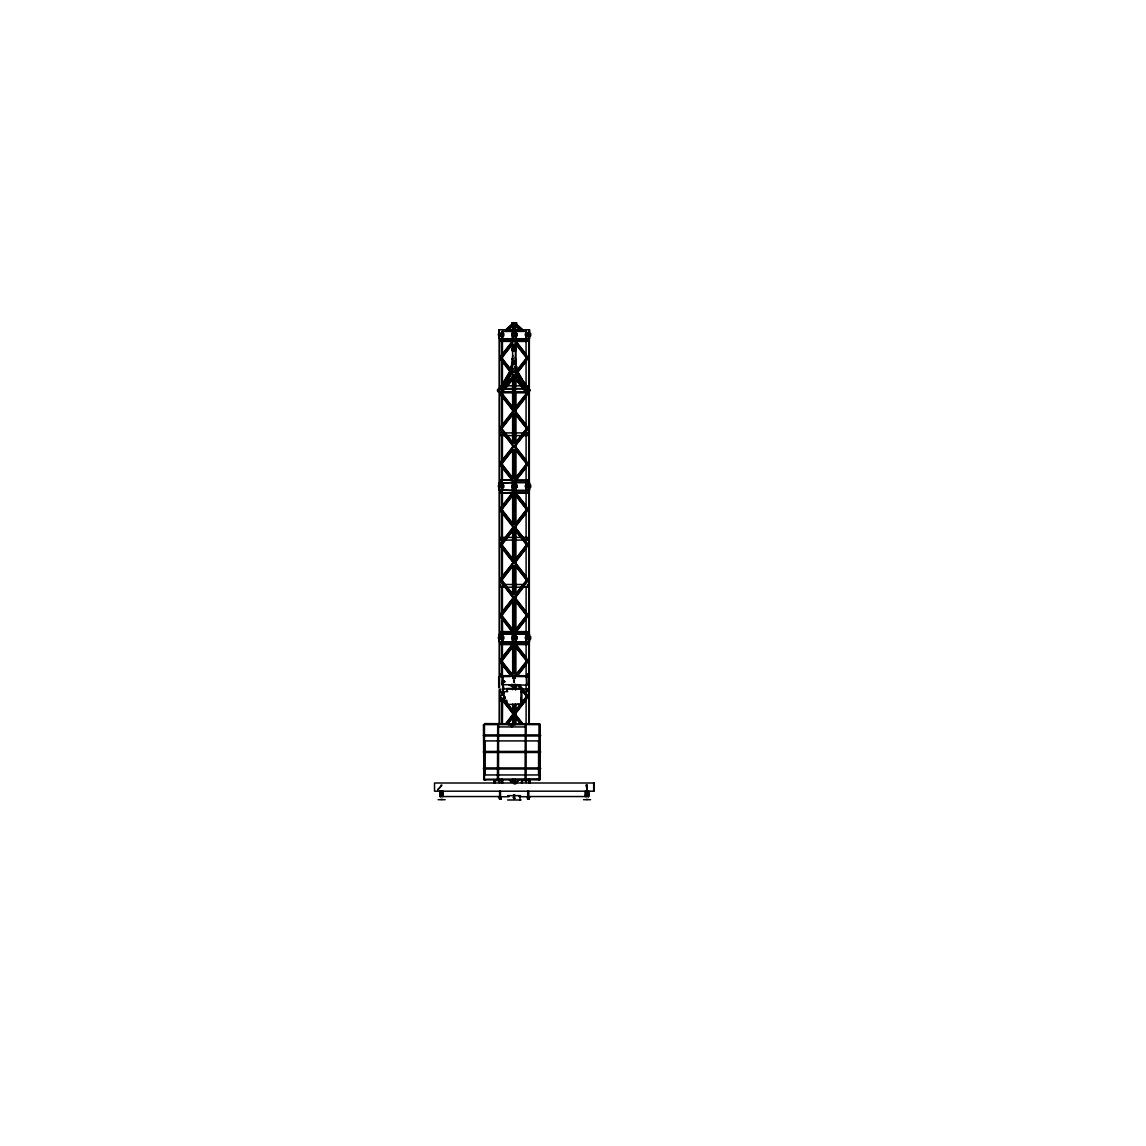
<?xml version="1.0" encoding="UTF-8"?>
<svg xmlns="http://www.w3.org/2000/svg" width="1146" height="1146" viewBox="0 0 1146 1146"><rect width="100%" height="100%" fill="white"/><g stroke="black" fill="none" stroke-linecap="round" stroke-linejoin="round"><path stroke-width="1.5" d="M502.149 694.247L501.361 694.805M502.822 694.204L502.478 694.877M501.876 677.157L501.06 673.948L500.415 674.607L501.504 677.157M503.939 687.815L502.75 690.393M539.68 778.822L484.457 779.294L484.457 724.616L539.121 724.616L539.121 779.294M507.005 689.219L506.962 690.479L507.019 689.706M521.888 692.786L521.888 703.057M515.242 350.877L515.141 347.811M514.382 341.136L513.308 340.434L513.838 339.331M513.838 490.889L513.308 492.006L514.382 492.694M513.207 492.536L514.497 492.25L514.353 490.975M514.01 642.433L513.308 643.565L514.382 644.267M514.353 633.666L514.497 632.391L513.207 632.42M514.353 643.952L514.353 642.548M501.876 692.872C499.871 695.837 507.721 690.866 501.805 692.872M503.581 694.003L504.125 692.284L502.478 692.141M511.245 367.422L512.821 355.475M501.676 692.599L502.478 692.227M503.61 692.571L502.478 692.786M504.097 692.571L503.796 692.642M514.568 340.262L513.207 340.964M513.05 449.59L501.561 464.202L501.447 463.385L512.004 476.865M513.207 376.289L514.568 375.573L513.207 374.9M500.215 509.712L499.799 508.81L512.334 492.852M513.05 530.512L501.561 545.124L501.447 544.307L513.05 559.133M514.382 561.626L513.279 562.485L514.382 563.345M513.207 598.499L514.568 597.797L513.207 597.109M514.568 643.393L513.207 644.095M512.334 411.93L499.799 427.873L500.071 428.848L501.074 428.876L512.563 414.265M500.215 463.342L499.799 464.588L512.334 480.532C494.7 478.197 496.547 484.93 512.821 482.208M501.447 464.402L501.561 463.586M501.561 545.124L501.561 544.508M515.514 445.221L528.048 429.263L527.776 428.303L526.773 428.26L515.285 442.886M501.876 694.003L501.733 694.863L503.71 694.863M503.266 698.931C507.678 697.9 498.123 700.865 500.917 696.066M500.888 698.086L501.289 698.201M527.031 677.157L528.507 674.607L527.848 673.948L526.945 675.023L527.418 677.157M515.614 351.02L516.216 348.527L514.941 347.095M502.177 539.093L501.346 540.053M502.177 586.193L501.346 587.153M502.177 633.294L501.346 634.239M502.177 643.579L501.346 644.525M503.323 692.571L501.318 692.685M501.447 358.44L501.447 357.423M499.026 389.196L498.524 391.044L500.372 391.545M514.382 374.728L513.279 375.573L514.382 376.447M513.05 414.265L501.447 428.991L501.447 428.06L512.004 441.554M514.382 410.053L513.279 410.898L514.382 411.772M527.776 391.044L527.776 389.697M514.382 445.379L513.279 446.224L514.382 447.098M513.05 495.187L501.447 509.913L501.447 508.982L513.05 523.808M514.382 526.301L513.279 527.146L514.382 528.02M501.447 580.65L501.447 579.632M501.447 615.975L501.447 614.944M514.382 596.937L513.279 597.797L514.382 598.656M501.447 661.571L501.447 660.554M514.382 713.184L513.279 714.044L514.382 714.903M506.776 700.149L507.377 704.418L520.8 704.418L521.086 689.09M512.677 347.811L512.577 350.877M512.334 341.293L499.799 357.237L500.243 358.311M501.447 358.34L501.447 357.509M513.308 340.09L513.838 340.892M512.334 376.604L499.799 392.562L500.243 393.637M526.702 357.753L528.048 358.626L515.514 374.57M515.141 411.6L515.141 410.211M515.514 409.896L528.048 393.952L527.776 392.978L526.773 392.935L515.285 407.561M512.334 447.255L499.799 463.199L500.071 464.159L501.074 464.202L512.563 449.59M515.141 446.926L515.141 445.536M513.379 491.534L513.995 492.494M515.514 480.532L528.048 464.588L527.604 463.5M512.334 528.177L499.799 544.121L500.243 545.21M515.141 527.848L515.141 526.458M515.514 526.143L528.048 510.199L527.604 509.111M512.334 563.503L499.799 579.446L500.243 580.521M501.447 580.549L501.447 579.733M515.141 563.173L515.141 561.784M515.514 561.468L528.048 545.51L527.604 544.436M512.334 598.814L499.799 614.772L500.071 615.731L501.074 615.774L512.563 601.149M501.447 615.875L501.447 615.044M526.702 579.962L528.048 580.836L515.514 596.78M512.334 644.424L499.799 660.368L500.071 661.342L501.074 661.371L512.563 646.759M501.447 661.486L501.447 660.655M513.379 643.092L513.995 644.066M515.514 632.105L528.048 616.161L527.776 615.187L526.773 615.144L515.285 629.77M517.605 675.051L528.048 661.758L527.604 660.683M515.514 713.027L528.048 697.083L527.604 695.994M513.766 345.147L513.766 346.722L514.253 345.147M513.809 345.591L513.809 346.278M513.809 347.754L513.809 348.441M513.809 349.931L513.809 350.604M514.253 351.063L514.253 349.473L513.766 351.063M513.809 362.924L513.809 363.597M501.518 385.572L511.589 368.153M502.85 384.111L512.076 368.153M503.338 384.111L504.928 381.36M506.632 378.424L508.323 375.487M510.056 372.464L511.718 369.614M501.246 389.296L513.021 368.912M503.409 386.388L510.987 373.281M503.81 386.546L511.445 373.338L503.896 386.388M513.809 371.619L514.11 372.479M513.809 378.782L514.21 378.108M513.809 380.271L513.809 380.959M513.809 382.435L513.809 383.122M513.809 384.598L513.809 385.285M513.809 386.775L513.809 387.448M514.253 385.744L513.766 384.154L513.766 385.744M513.809 388.938L513.809 389.611M513.809 391.13L513.809 391.817M513.809 393.293L513.809 393.98M513.809 395.47L513.809 396.144M513.809 397.633L513.809 398.307M513.809 399.796L513.809 400.47M513.809 401.96L513.809 402.633M513.809 404.123L513.809 404.81M513.809 406.286L513.809 406.973M513.551 408.391L514.482 408.391M513.809 414.981L513.809 415.669M513.809 417.144L513.895 415.683M513.895 419.307L513.924 416.958M513.809 419.321L513.809 419.995M513.809 421.484L513.809 422.158M513.809 423.648L513.809 424.321M513.809 425.811L513.809 426.498M513.809 427.974L513.809 428.661M513.809 430.137L513.809 430.824M513.809 432.3L513.809 432.987M513.809 434.477L513.809 435.151M514.253 435.609L513.766 434.019L513.766 435.609M513.809 436.64L513.809 437.314M513.809 438.832L513.809 439.52M513.809 440.995L513.809 441.683M513.809 450.349L514.21 449.662M513.809 451.825L513.809 452.512M513.809 453.988L513.809 454.675M513.809 456.165L513.809 456.839M513.809 458.328L513.809 459.002M513.809 460.491L513.809 461.165M513.809 462.683L513.809 463.371M513.809 464.861L513.809 465.534M513.809 467.024L513.809 467.697M513.809 469.187L513.809 469.86M513.809 471.35L513.809 472.023M513.809 473.513L513.809 474.2M513.809 475.676L513.809 476.364M513.809 477.839L514.21 478.527M513.809 495.201L513.809 495.874M513.809 497.364L513.809 498.052M513.809 499.527L513.809 500.215M513.809 501.69L513.809 502.378M513.809 503.868L513.809 504.541M513.809 506.031L513.809 506.704M513.809 508.194L513.809 508.867M513.809 510.385L513.809 511.073M513.809 512.563L513.809 513.236M513.809 514.726L513.809 515.399M513.809 516.889L513.895 519.038M513.809 519.052L513.809 519.74M513.809 521.215L513.809 521.903M513.809 523.378L513.809 524.066M513.809 530.555L514.21 529.882M513.809 532.045L513.809 532.718M513.809 534.237L513.809 534.924M513.809 536.414L513.809 538.577M513.809 540.74L513.809 541.413M513.809 542.903L513.809 543.591M513.809 545.066L513.809 545.754M513.809 547.229L513.809 547.917M513.809 549.407L513.809 550.08M513.809 551.57L513.809 552.243M513.809 553.733L513.809 554.406M513.809 555.896L513.809 556.569M513.809 558.102L513.809 558.775M513.551 560.193L514.482 560.193M513.809 566.754L513.809 567.442M513.809 568.917L513.809 569.605M513.809 571.08L513.809 571.768M513.809 573.258L513.809 573.931M513.809 575.421L513.809 576.094M513.809 577.584L513.809 578.257M513.809 579.747L513.809 580.42M513.809 581.953L513.809 582.626M513.809 584.116L513.809 584.789M513.809 586.279L513.809 586.953M514.253 587.411L514.253 585.821L513.766 587.411M513.809 588.442L513.809 589.116M513.809 590.605L513.809 591.293M513.809 592.769L513.809 593.456M513.809 601.435L513.809 602.108M513.809 603.598L513.809 604.286M513.809 605.804L513.809 606.478M513.809 607.967L513.809 608.641M513.809 610.13L513.809 610.804M513.809 612.293L513.809 612.981M513.809 614.457L513.809 615.144M513.809 616.62L513.895 618.783M513.809 618.783L513.809 619.47M513.809 620.96L513.809 621.633M513.809 623.123L513.809 623.796M513.809 625.286L513.809 625.96M513.809 627.449L513.809 628.137M513.809 629.655L514.21 630.329M513.809 646.974L513.809 647.648M513.809 649.137L513.809 649.811M513.809 651.3L513.809 651.988M513.809 653.507L513.809 654.18M513.809 655.67L513.809 656.343M513.809 657.833L513.809 658.506M513.809 659.996L513.809 660.683M513.809 662.159L513.809 662.846M503.939 681.397L504.784 681.397M513.809 664.322L513.809 665.009M513.809 666.499L513.809 667.173M513.809 668.662L513.809 669.336M513.809 670.825L513.809 671.499M513.551 672.917L514.482 672.917M513.809 672.989L513.895 645.828M513.551 681.626L514.253 681.24L514.253 682.83M514.482 680.28L513.551 680.28M497.45 778.75L497.708 723.599M498.252 724.544L498.252 723.599M525.054 778.75L525.326 723.599M525.856 724.544L525.856 723.599M527.962 340.691L527.647 339.331M501.447 393.766L501.447 392.734M500.215 386.847L498.367 389.697M502.32 384.139L510.715 373.281M502.235 386.059L512.677 372.55M505.515 350.59L512.821 341.293M501.074 358.24L512.563 343.628M501.561 358.24L512.004 344.946M515.285 372.235L526.773 357.624M517.863 369.585L526.215 358.942M504.469 387.233L512.821 376.604M501.074 393.565L512.563 378.939M514.969 375.902L526.444 361.276M506.79 386.918L512.004 380.271M515.772 407.561L525.169 395.599M502.378 425.223L512.821 411.93M514.969 411.228L526.444 396.602M516.817 441.554L521 436.239M523.092 433.575L526.215 429.592M502.378 460.534L512.821 447.255M514.969 446.539L526.444 431.927M515.285 478.197L526.773 463.586M516.817 476.865L526.215 464.904M516.001 480.532L526.444 467.239M502.378 506.145L504.469 503.481M506.561 500.831L512.821 492.852M501.074 509.812L512.563 495.187M515.285 523.808L526.773 509.182M515.772 523.808L526.215 510.514M505.515 537.474L512.821 528.177M501.074 545.124L512.563 530.512M514.969 527.475L526.444 512.849M515.285 559.133L526.773 544.508M515.772 559.133L526.215 545.84M502.378 576.782L512.821 563.503M501.074 580.449L512.563 565.838M514.969 562.786L526.444 548.175M501.561 580.449L512.004 567.155M515.285 594.445L526.773 579.833M515.772 594.445L525.169 582.483M503.423 610.775L512.821 598.814M514.969 598.112L524.367 586.15M501.561 615.774L512.004 602.481M516.817 628.438L525.169 617.809M516.001 632.105L526.444 618.811M502.378 657.718L512.821 644.424M501.561 661.371L513.05 646.759M516.817 674.049L526.215 662.087M517.047 676.384L526.444 664.422M515.285 710.692L526.773 696.08M506.074 723.04L512.334 715.061M516.817 709.36L519.955 705.377M522.046 702.727L526.215 697.413M506.561 723.04L512.821 715.061M507.349 724.043L512.563 717.396M514.969 714.359L526.444 699.748M507.836 724.043L513.05 717.396M515.514 783.678L518.651 779.681M516.001 783.678L519.138 779.681M440.881 785.339L441.797 784.924M498.782 388.695L498.782 392.004M499.269 388.695L498.997 391.731M501.389 388.995L525.197 388.695M528.005 392.004L528.005 388.695M526.931 685.15L501.948 684.606L502.478 675.682L526.931 675.682M502.435 676.212L503.022 676.427M526.974 684.606L526.444 685.15L526.444 675.682L526.974 684.606L525.842 685.15M520.571 702.197L521.888 700.894L520.814 697.828M505.701 329.79L512.935 323.301L512.935 329.518M506.188 329.79L513.422 323.301L511.574 323.029L513.695 323.029M508.136 329.79L512.935 325.493M508.623 329.79L513.422 325.493M500.387 339.331L500.215 340.82M514.353 340.82L514.353 339.402M513.838 480.604L513.995 482.208M514.353 482.094L514.497 480.819L513.207 480.862M500.215 632.263L500.215 633.666M500.215 642.548L500.387 644.038M527.819 633.666L527.819 632.263M501.447 393.665L501.447 392.834M513.207 410.211L514.568 410.927L513.207 411.6M513.207 445.536L514.568 446.238L513.207 446.926M513.207 526.458L514.568 527.174L513.207 527.848M513.207 561.784L514.568 562.485L513.207 563.173M526.888 660.655L515.285 675.381L515.413 331.423M513.207 713.356L514.568 714.058L513.207 714.746M515.156 798.39L513.881 798.218L514.368 797.029M500.415 674.607L501.203 674.077M500.243 357.538L499.799 358.626L512.334 374.57M527.604 358.311L528.048 357.237L515.514 341.293L515.542 343.127M527.604 393.637L528.048 392.562L515.514 376.604M500.243 509.111L499.799 510.199L512.334 526.143M527.604 509.884L528.048 508.81L515.514 492.852M527.604 545.21L528.048 544.121L515.514 528.177M527.604 580.521L528.048 579.446L515.514 563.503M500.243 660.683L499.799 661.758L510.242 675.051M500.243 695.994L499.799 697.083L512.334 713.027M514.339 688.245L513.795 688.245M513.895 346.293L513.895 347.754M513.895 348.456L513.895 349.917M514.21 360.746L513.809 361.434M513.895 378.796L513.895 380.257M514.124 381.102L513.895 382.42M514.124 383.265L513.895 384.583M514.124 385.428L513.895 386.761M513.895 387.463L513.895 388.924M513.895 389.669L514.124 391.115M513.895 391.832L514.124 393.279M513.895 393.995L514.124 395.456M513.895 396.158L513.895 397.619M513.895 398.321L513.895 399.782M514.124 400.627L513.895 401.945M514.124 402.79L513.895 404.108M513.895 404.825L513.895 406.271M513.895 406.988L514.124 408.305M514.124 420.138L513.895 421.47M514.124 422.301L513.895 423.633M513.895 424.335L513.895 425.796M513.895 426.498L513.895 427.959M513.895 428.676L513.895 430.122M513.895 430.839L513.895 432.3M513.895 433.002L514.124 434.463M514.124 439.663L513.895 440.995M514.124 441.826L514.124 442.814M513.895 450.364L513.895 451.81M513.895 452.527L514.124 453.974M513.895 454.69L514.124 456.151M513.895 456.853L514.11 458.128M513.895 459.016L513.895 460.477M514.124 461.351L513.924 462.497M513.895 463.385L513.895 464.846M513.895 465.548L513.895 467.009M513.895 467.711L513.895 469.172M513.895 469.874L514.124 471.335M513.895 472.037L514.124 473.499M513.895 474.215L514.124 475.662M513.895 476.378L513.895 477.825M513.895 495.889L513.895 497.35M513.895 498.066L513.895 499.513M514.124 500.358L513.895 501.69M514.124 502.521L513.895 503.853M513.895 504.555L513.895 506.016M513.895 506.718L513.895 508.179M513.895 508.924L514.124 510.371M513.895 511.087L514.124 512.549M513.895 513.25L514.124 514.712M513.895 515.413L513.895 516.875M514.124 519.883L513.895 521.201M514.124 522.046L513.895 523.364M513.895 530.569L513.895 532.03M513.895 532.775L514.11 534.05M513.895 534.938L513.895 536.4M513.895 538.434L513.809 539.25M514.124 539.394L513.895 540.726M514.124 541.571L513.895 542.889M513.895 543.605L513.895 545.052M513.895 545.768L513.895 547.215M513.895 547.931L513.895 549.392M513.895 550.094L513.895 551.555M513.895 552.257L514.124 553.719M513.895 554.42L514.124 555.882M513.895 567.456L513.895 568.903M513.895 569.619L514.124 571.066M513.895 571.782L514.124 573.244M513.895 573.945L514.124 575.407M513.895 576.109L513.895 577.57M513.895 578.272L513.895 579.733M514.124 580.607L513.895 581.939M513.895 582.641L513.924 583.93M513.895 584.804L513.895 586.265M513.895 586.967L513.895 588.428M513.895 589.13L514.124 590.591M513.895 591.307L514.124 592.754M513.895 593.47L514.124 594.588M514.124 602.266L513.895 603.584M513.895 606.492L513.895 607.953M513.895 608.655L514.124 610.116M513.895 610.818L514.124 612.279M513.895 612.981L513.895 614.313M513.895 615.158L513.895 616.605M514.124 619.614L513.895 620.946M514.124 621.777L513.895 623.109M513.895 623.811L513.895 625.272M513.895 625.974L513.895 627.435M513.895 628.18L514.124 629.641M513.895 647.662L513.895 649.123M513.895 649.825L513.895 651.286M514.01 651.959L514.11 653.306M514.01 654.122L514.01 655.727M514.124 656.5L514.01 657.89M514.124 658.664L514.01 659.781M513.895 660.698L514.01 662.216M514.01 664.379L514.124 662.861M514.01 664.952L514.01 666.542M514.01 667.115L514.124 668.648M514.01 669.293L514.124 670.811M514.01 671.456L514.124 672.845M502.893 484.944L503.81 485.13L503.81 487.337L502.779 487.337M516.345 484.944L517.261 485.13L517.261 487.337L516.23 487.337M529.796 484.944L530.713 485.13L530.713 487.337L529.681 487.337M483.44 735.173L484.386 735.173M484.386 735.718L483.44 735.718M483.44 751.676L484.386 751.676M484.386 752.22L483.44 752.22M539.193 735.173L540.138 735.173M539.68 735.173L540.625 735.173M483.44 768.192L484.386 768.192M540.138 735.718L539.193 735.718M540.625 735.718L539.68 735.718M484.386 768.737L483.44 768.737M539.193 751.676L540.138 751.676M539.68 751.676L540.625 751.676M540.138 752.22L539.193 752.22M540.625 752.22L539.68 752.22M539.193 768.192L540.138 768.192M539.68 768.192L540.625 768.192M540.138 768.737L539.193 768.737M540.625 768.737L539.68 768.737M512.878 347.095L511.603 348.527L512.219 351.02M526.874 480.203L527.16 482.681M526.874 490.488L527.16 492.966M513.838 632.177L513.995 633.781M527.647 644.038L527.819 642.548M499.097 389.998L499.011 391.044M503.581 692.284L501.518 692.284M518.88 686.01L521 688.732M503.653 693.975L502.822 694.877L502.893 677.601M500.831 698.473L501.375 698.616M503.667 698.559L504.526 698.888M503.753 698.845L504.469 698.874M501.876 701.151L500.802 701.108L501.876 701.066M502.564 701.051L501.418 701.108L502.593 700.521L502.406 723.67M512.334 480.016L500.558 480.016L500.859 482.681M527.461 490.302L500.558 490.302L500.859 492.966M499.355 389.067L500.186 388.995M500.243 695.507L500.243 696.768M504.111 698.258L500.859 698.258M504.813 698.688L504.039 698.888M501.619 701.08L502.192 701.066M485.46 723.599L483.927 725.146L484.142 779.524M538.606 780.297L540.138 778.764L540.138 725.146L538.606 723.599M504.627 698.702L503.667 698.716L512.004 709.36M504.899 697.155L504.039 697.14L504.784 697.126M504.928 697.542L504.039 697.556M501.375 698.458L502.048 698.573M503.323 698.559L504.326 698.559M503.323 698.716L504.355 698.516M503.667 701.151L502.478 701.166M502.922 698.731L504.813 698.487M503.81 701.151L502.865 700.521M502.048 701.051L502.965 701.051M516.932 329.79L515.098 329.518L515.098 323.301L516.932 323.029L514.826 323.029L514.826 329.79M502.779 333.558L503.81 333.558L503.81 335.764L502.779 335.764M516.23 333.558L517.261 333.558L517.261 335.764L516.23 335.764M529.681 333.558L530.713 333.558L530.713 335.764L529.681 335.764M498.882 336.294L500 336.294L500 333.042L501.117 333.042L501.117 336.294L502.722 336.294M512.334 336.294L513.451 336.294L513.451 333.042L514.568 333.042L514.568 336.294L516.173 336.294M525.785 336.294L526.902 336.294L526.902 333.042L528.02 333.042L528.02 336.294L529.624 336.294M526.272 338.729L500.558 338.729L500.558 341.393L526.272 341.436M500.558 339.302L512.821 339.302M514.482 339.302L527.461 339.302M500.558 340.921L512.334 340.921M515.686 340.921L527.461 340.921M512.591 365.416C510.701 364.729 510.701 369.413 512.591 368.726M516.889 366.749L516.345 367.393L515.213 357.18M515.371 367.393L516.889 367.393M525.785 385.83L500.558 385.83L500.558 388.494M512.334 388.537L498.295 388.695L498.023 391.731L500.258 392.004M515.7 388.537L526.043 388.695M527.647 388.695L529.251 388.967M528.822 390.027L530.34 390.027M528.822 390.671L530.34 390.671M501.389 391.703L526.601 391.703M526.043 392.004L524.925 391.731L524.925 388.967M501.762 392.806L512.176 392.806M515.643 392.806L526.071 392.806M526.272 432.916L500.558 432.916L500.558 435.58L526.272 435.623M514.11 437.5L513.895 438.818M514.497 480.016L527.461 480.016M515.686 480.589L527.461 480.589L528.163 481.392L527.461 482.208L514.482 482.208M500.558 482.724L526.272 482.724M498.882 487.852L500 487.852L500 484.615L501.117 484.615L501.117 487.852L502.722 487.852M512.334 487.852L513.451 487.852L513.451 484.615L514.568 484.615L514.568 487.852L516.173 487.852M525.785 487.852L526.902 487.852L526.902 484.615L528.02 484.615L528.02 487.852L529.624 487.852M512.821 490.86C495.53 488.096 495.53 495.258 512.821 492.494M514.482 490.86L527.461 490.86L528.163 491.677L527.461 492.494L515.686 492.494M500.558 493.009L526.272 493.009M526.272 537.402L500.558 537.402L500.558 540.053L526.272 540.095M514.11 556.77L513.895 558.088M503.925 584.489L524.596 584.489M526.272 587.196L500.558 587.196L500.558 584.532M512.334 631.589L500.558 631.589L500.558 634.239L526.272 634.297M515.7 631.589L526.272 631.589M500.558 632.148L512.334 632.148L499.799 616.161L500.444 615.001L512.563 629.77M515.686 632.148L527.461 632.148M500.558 633.781L512.821 633.781M514.482 633.781L527.461 633.781M502.779 636.703L503.81 636.703L503.81 638.909L502.779 638.909M516.23 636.703L517.261 636.703L517.261 638.909L516.23 638.909L516.173 634.555L512.334 634.555L512.334 641.588L516.173 641.588L516.173 639.425L514.568 639.425L514.568 636.173L513.451 636.173L513.451 639.425L512.334 639.425M529.681 636.703L530.713 636.703L530.713 638.909L529.681 638.909L529.624 634.555L525.785 634.555L525.785 641.588L529.624 641.588L529.624 639.425L528.02 639.425L528.02 636.173L526.902 636.173L526.902 639.425L525.785 639.425M498.882 639.425L500 639.425L500 636.173L501.117 636.173L501.117 639.425L502.722 639.425M526.272 641.875L500.558 641.875L500.558 644.582L526.272 644.582M500.558 642.433L512.334 642.433M515.686 642.433L527.461 642.433M500.558 644.066L512.821 644.066M514.482 644.066L527.461 644.066M501.948 676.212L511.044 676.212M516.66 676.212L526.974 676.212M502.478 676.427L510.6 676.427L510.6 675.682M526.444 676.427L517.233 676.427L517.233 675.682M512.663 677.186L515.371 677.071M512.663 677.63L515.371 677.644M502.478 684.477L502.965 685.15L501.948 684.606M511.689 684.477L511.159 685.91L510.113 685.58M518.193 685.91L517.018 685.15M506.776 688.474L521.401 688.474M502.249 688.961L526.272 688.961M503.925 691.668L507.778 691.668M520.742 691.668L525.785 691.668M501.891 692.929L503.151 692.843L503.094 694.275L501.876 694.275L501.805 692.929M502.822 693.688L502.149 694.863L503.782 694.834M508.337 724.773L515.242 724.773M511.087 726.564L512.491 726.564M498.582 726.936L524.997 726.936M483.941 734.901L540.11 734.901M483.941 735.99L540.11 735.99M483.941 751.418L540.11 751.418M483.941 752.492L540.11 752.492M483.941 767.92L540.11 767.92M483.941 769.009L540.11 769.009M502.32 780.569L494.255 780.569L494.255 783.005M586.179 785.454L587.039 789.823L587.268 785.024L586.15 785.039L587.124 785.339M507.606 795.653L520.585 795.653M500.086 796.542L439.878 796.542L439.878 791.184M498.152 796.728L508.996 796.728M518.98 796.728L530.526 796.728M501.146 796.9L499.355 796.9L499.47 799.12L499.355 796.728M527.532 796.9L529.323 796.9M440.881 799.421L442.399 799.421M586.279 799.421L587.798 799.421M438.101 799.679L445.178 799.679M583.5 799.679L590.577 799.679M507.606 799.98L521.072 799.98M502.048 701.166L503.667 701.066M502.879 701.051L503.81 701.051M504.039 697.527L504.971 697.527M503.667 698.201L504.598 698.501M503.581 698.616L504.326 698.63M501.289 701.151L502.192 701.151M485.46 780.297L484.386 779.839M517.433 704.145L520.8 704.418M503.939 698.215L504.971 698.243L504.082 698.057M500.859 701.123L501.619 701.137M500.243 394.124L499.799 393.293L500.96 392.834L512.563 407.561M528.263 427.716L526.773 428.876L515.285 414.265M500.243 429.449L499.799 428.618L500.96 428.16L512.563 442.886M528.263 463.027L526.773 464.202L515.285 449.59M500.243 545.697L500.215 544.594M500.243 581.022L499.799 580.177L500.96 579.733L512.563 594.445M512.878 358.927L511.904 358.827L512.878 358.956M526.601 391.717L525.642 391.33M527.776 614.6L526.888 615.875L515.285 601.149M527.776 660.211L527.934 661.199L526.773 661.371L515.285 646.759M527.776 695.522L526.888 696.797L517.376 684.735M501.346 338.772L502.177 339.732M498.839 389.554L499.054 390.7M513.895 362.91L514.124 361.448M513.895 435.294L514.124 436.626M513.895 558.919L514.124 560.251M513.895 566.74L514.124 565.623M513.895 604.458L513.895 605.79M527.704 674.077L528.507 674.607M526.888 393.665L515.285 378.939M500.96 660.655L512.563 675.381M501.547 673.948L502.449 675.023M516.789 326.567L520.384 329.79M515.098 325.493L519.897 329.79M522.805 329.79L515.585 323.301L515.585 329.518M515.098 323.301L522.318 329.79M500.902 674.607L501.962 675.739M516.001 341.293L526.444 354.572M516.817 344.946L526.215 356.907M515.285 343.628L526.773 358.24M501.561 357.624L512.004 370.903M501.074 357.624L512.563 372.235M514.969 375.286L523.321 385.916M502.378 361.276L504.469 363.941M506.561 366.605L512.821 374.57M516.817 380.271L521 385.586M501.561 392.935L513.05 407.561M514.969 410.597L526.444 425.223M515.514 411.93L528.048 427.873M502.378 396.602L512.821 409.896M499.799 393.952L512.334 409.896M516.817 415.597L526.215 427.558M514.969 445.923L526.444 460.534M515.514 447.255L528.048 463.199M504.469 434.578L512.821 445.221M499.799 429.263L512.334 445.221M515.772 449.59L525.169 461.552M501.074 463.586L512.563 478.197M502.378 467.239L511.775 479.2M516.001 492.852L526.444 506.145M515.772 495.187L526.215 508.48M515.285 495.187L526.773 509.812M501.074 509.182L512.563 523.808M514.969 526.845L526.444 541.471M502.378 512.849L512.821 526.143M515.772 530.512L521 537.159M523.092 539.809L526.215 543.806M515.285 530.512L526.773 545.124M501.074 544.508L512.563 559.133M514.969 562.17L526.444 576.782M502.378 548.175L504.469 550.825M506.561 553.489L512.821 561.468M499.799 545.51L512.334 561.468M516.817 567.155L526.215 579.117M515.285 565.838L526.773 580.449M501.561 579.833L513.05 594.445M514.969 597.496L526.444 612.107M515.514 598.814L528.048 614.772M504.469 586.15L512.821 596.78M499.799 580.836L512.334 596.78M516.817 602.481L526.215 614.442M501.561 615.144L513.05 629.77M502.378 618.811L511.775 630.773M514.969 643.092L526.444 657.718M515.514 644.424L528.048 660.368M515.772 646.759L525.169 658.721M501.561 660.755L512.004 674.049M519.697 685.064L528.048 695.694M502.378 664.422L510.729 675.051M523.092 691.382L526.215 695.364M503.166 698.731L512.563 710.692M514.969 713.743L522.275 723.04M515.514 715.061L521.788 723.04M505.515 703.73L512.821 713.027M515.772 717.396L519.955 722.711M515.285 717.396L520.513 724.043M509.684 779.681L511.775 782.346M509.196 779.681L511.288 782.346M515.428 371.118L529.395 389.167M515.614 373.152L528.507 389.826M514.812 366.648L524.911 384.111M515.514 368.153L524.839 384.297M515.17 368.11L525.269 385.572M515.027 368.153L523.507 382.821M515.514 369.556L525.627 387.033M515.385 369.614L524.71 385.758M517.62 374.742L520.141 379.111M517.476 374.799L520.871 380.673M517.133 374.742L519.654 379.111M521.344 382.019L523.02 384.927M516.989 374.799L522.934 385.07M515.8 373.281L523.378 386.388M515.657 373.338L522.447 385.07M513.924 372.479L513.895 371.232M513.408 481.807L514.01 480.704L514.568 481.564M513.408 633.366L514.01 632.277L514.568 633.136M504.598 698.229L504.526 696.066M515.213 704.446L515.213 715.032M515.213 718.571L515.213 723.857M514.712 704.446L514.726 723.857M514.769 780.34L514.769 783.864M513.852 704.446L513.866 723.857M513.895 780.34L513.909 783.864M593.671 783.005L593.671 791.184M588.8 791.184L588.8 796.542L528.593 796.542L528.593 791.184M588.571 791.184L588.571 796.542M588.313 791.184L588.313 796.542M588.084 791.184L588.084 796.542M587.927 791.184L586.021 791.184M586.996 790.74L586.781 796.542M586.623 791.184L586.623 796.542M585.463 791.184L585.463 796.542M585.277 791.184L585.277 796.542M539.608 724.616L539.608 779.294M530.154 780.297L530.154 783.005M529.882 783.005L529.882 780.569L521.817 780.569L521.817 783.005M529.667 780.297L529.667 783.005M529.352 329.79L529.352 637.806M529.352 639.425L529.309 723.67M529.309 778.979L529.395 783.005M529.323 796.728L529.323 799.12M529.137 329.79L529.137 338.457M529.137 482.982L529.137 490.015M529.137 634.555L529.137 641.588M529.208 796.9L529.208 799.12M528.865 329.79L528.822 723.67M528.822 778.979L528.822 782.546M528.836 796.728L528.836 799.12L528.721 796.9M528.464 790.998L528.464 796.728M528.134 796.9L528.134 799.077L528.02 796.728M527.948 338.772L527.948 341.393M527.948 385.873L527.948 388.494M527.948 432.973L527.948 435.58M527.948 480.059L527.948 482.681M527.948 490.345L527.948 492.966M527.948 537.445L527.948 540.053M527.948 584.532L527.948 587.153M527.948 631.632L527.948 634.239M527.948 641.918L527.948 644.525M527.948 689.004L527.948 691.625M527.704 790.998L527.647 799.12M527.461 338.729L527.461 341.393M527.461 385.873L527.461 388.494M527.461 432.973L527.461 435.58M527.461 537.445L527.461 540.053M527.461 584.532L527.461 587.153M527.461 631.632L527.461 634.239M527.461 641.918L527.461 644.582M527.461 689.004L527.461 691.625M527.532 796.728L527.532 799.12M526.544 338.457L526.544 331.423L501.962 331.423L501.919 424.106M526.544 482.982L526.544 490.015M526.544 634.555L526.544 641.588M526.272 331.423L526.272 338.457M526.272 482.982L526.272 490.015M526.272 634.555L526.272 641.588M526.129 724.114L526.129 778.75M526.057 331.423L526.114 581.022M526.114 586.38L526.114 616.706M526.114 620.273L526.057 641.588M526.114 643.379L526.114 677.272M526.114 684.42L526.114 723.67M526.114 778.979L526.114 782.546M525.785 331.423L525.785 338.457L529.624 338.457L529.624 329.79L498.882 329.79L498.882 338.457L502.722 338.457L502.722 331.423M525.842 675.682L525.842 676.427M525.255 334.03L525.255 335.291M525.255 485.603L525.255 486.864M525.255 637.176L525.255 638.422M525.355 675.682L525.355 676.427M524.753 675.682L524.753 676.427M524.266 675.682L524.223 676.427M523.736 675.682L523.736 676.427M523.192 675.682L523.192 676.427M522.648 675.682L522.59 676.427M522.103 675.682L522.103 676.427M522.304 780.569L522.304 783.005M522.046 675.682L522.046 676.427M522.032 780.297L522.032 783.005M521.516 675.682L521.559 676.427M521.545 780.297L521.545 783.005M521.029 675.682L520.972 676.427M520.485 675.682L520.427 676.427M519.94 675.682L519.94 676.427M519.998 796.728L519.998 799.98M519.883 675.682L519.883 676.427M519.353 675.682L519.396 676.427M518.809 675.682L518.809 676.427M518.321 675.682L518.321 676.427M518.135 329.79L518.135 331.423M518.15 675.682L509.483 675.238L509.526 676.427M518.15 685.15L508.982 685.15M517.777 675.682L517.777 676.427M517.648 329.79L517.648 331.423M517.706 675.238L516.961 675.238M517.72 675.682L517.72 676.427M516.717 333.558L516.717 335.764M516.717 485.13L516.717 487.337M516.717 636.703L516.717 638.909M516.688 675.682L516.688 676.427L516.158 675.682M516.173 331.423L516.173 338.457L512.334 338.457L512.334 331.423M516.13 684.606L516.13 686.783M515.901 331.423L515.901 338.457M515.858 343.8L515.858 368.783M515.858 374.14L515.858 386.632M515.858 391.989L515.858 477.638M515.901 482.982L515.901 490.015M515.858 495.373L515.858 557.83M515.858 561.397L515.858 629.197M515.901 634.555L515.901 637.806M515.901 639.425L515.901 641.588M515.858 643.379L515.858 673.705M515.858 684.42L515.858 689.763M515.858 704.045L515.858 709.388M515.858 712.97L515.858 723.67M515.686 331.423L515.686 338.457M515.8 367.236L515.8 368.095M515.686 482.982L515.686 490.015M515.686 634.555L515.686 641.588M515.643 684.606L515.643 686.783L512.391 686.783L512.391 684.606M515.313 323.029L515.313 329.79M515.371 676.555L515.371 678.432L512.663 678.432L512.663 676.555M515.371 684.42L515.371 689.763M515.371 704.045L515.371 723.67M515.371 778.979L515.371 782.546M514.482 360.675L513.766 361.892L513.551 360.675M514.482 363.669L513.766 362.465L513.551 363.669M514.482 372.364L514.253 371.161L513.551 372.364M514.482 378.037L513.766 379.24L513.551 378.037M514.482 449.59L513.766 450.793L513.551 449.59M514.482 478.598L514.253 477.395L513.551 478.598M514.482 524.137L514.253 522.934L513.551 524.137M514.482 529.81L514.253 531.013L513.551 529.81M514.482 630.4L513.766 629.197L513.551 630.4M514.124 413.849L514.124 414.967M514.124 494.069L514.124 495.187M514.124 600.289L514.124 601.421M514.124 645.828L514.124 646.96M514.124 680.366L514.124 681.684L513.895 680.366M514.096 794.823L514.096 796.456M513.737 324.905L513.737 325.751M513.895 345.204L513.895 350.991M513.809 360.746L513.895 363.955M513.809 378.108L513.895 408.305M513.895 413.849L513.895 442.814M513.809 449.662L513.809 478.527M513.895 494.069L513.895 524.41M513.809 529.882L513.895 560.251M513.895 565.623L513.895 594.588M513.895 600.289L513.809 630.329M513.695 324.719L513.695 329.79M513.422 324.848L513.422 329.518L511.574 329.79M513.207 323.029L513.207 329.79M512.821 331.423L512.821 338.457M512.821 482.982L512.821 490.015M512.821 634.555L512.821 641.588M512.606 324.905L512.606 325.751M512.606 331.423L512.663 675.495M512.663 684.42L512.663 689.763M512.663 704.045L512.663 723.67M512.663 778.979L512.663 782.546M511.804 334.03L511.804 335.291M511.804 485.603L511.804 486.864M511.804 637.176L511.804 638.422M511.689 675.682L511.145 676.427L511.116 675.238M511.632 684.477L511.603 685.58M510.872 329.79L510.872 331.423M510.93 366.448L510.93 367.694M510.672 675.238L509.927 674.922L510.056 676.427M510.385 329.79L510.385 331.423M508.437 675.682L508.38 676.427M507.893 675.682L507.836 676.427M507.349 675.682L507.306 676.427M506.217 675.682L506.274 676.427M505.673 675.682L505.673 676.427M505.185 675.682L505.142 676.427M504.111 675.682L504.111 676.427M504.039 696.066L503.939 698.63M503.567 675.682L503.509 676.427M503.266 333.558L503.266 335.764M503.323 485.13L503.266 487.337M503.323 636.703L503.266 638.909M503.38 684.391L503.38 689.477M502.478 675.682L502.478 685.15M502.593 780.297L502.593 783.005M502.449 331.423L502.406 384.841M502.406 391.989L502.406 424.106M502.406 434.807L502.406 481.205M502.406 491.806L502.406 582.813M502.406 586.38L502.406 616.706M502.406 620.273L502.722 641.588L502.722 634.555L498.882 634.555L498.882 641.588L502.235 641.588L502.235 634.555M502.406 643.379L502.406 675.495M502.406 778.979L502.32 783.005M502.235 331.423L502.235 338.457M502.106 780.297L502.106 783.005M501.919 434.807L501.919 582.813M501.919 586.38L501.919 616.706M501.919 620.273L501.962 641.588M501.919 643.379L501.919 675.495M501.919 700.478L501.919 723.67M501.919 778.979L501.833 783.005M501.604 333.042L501.604 336.294M501.604 484.615L501.604 487.852M501.604 636.173L501.604 639.425M501.146 796.728L501.146 799.12M501.031 796.9L501.031 799.12M500.659 796.728L500.659 799.12M500.558 689.004L500.558 691.625M500.487 790.998L500.544 799.12M499.957 796.9L499.957 799.12M499.699 338.457L499.699 388.408M499.699 391.989L499.699 482.982M499.699 490.015L499.699 634.555M499.699 641.588L499.699 677.272M499.699 689.763L499.699 723.67M499.699 778.979L499.699 782.546M499.728 790.998L499.842 799.12M499.513 677.014L499.513 687.815M499.599 791.184L499.599 796.542M499.155 329.79L499.212 677.272M499.212 689.763L499.212 723.67M499.212 778.979L499.212 782.546M498.696 677L498.696 687.844M498.524 724.114L498.524 778.75M498.352 334.03L498.352 335.291M498.352 485.603L498.352 486.864M498.352 637.176L498.352 638.422M497.479 389.712L497.479 390.972M494.743 780.569L494.743 783.005M494.47 780.297L494.47 783.005M493.983 780.297L493.983 783.005M442.915 791.184L442.915 796.542M442.728 791.184L442.728 796.542M441.869 791.184L440.694 790.74L440.608 796.542M441.568 791.184L441.568 796.542M440.365 791.184L440.365 796.542M440.121 791.184L440.121 796.542M483.454 724.96L483.899 779.839L540.167 779.839L540.01 723.928L484.973 723.599L483.454 724.96M513.308 797.602C514.31 800.71 515.729 795.41 513.308 797.602M513.766 347.31L514.253 348.9L513.766 347.31M513.766 379.813L514.253 381.403L513.766 379.813M513.766 381.99L514.253 383.566L513.766 381.99M513.766 386.317L514.253 387.907L513.766 386.317M513.766 388.48L514.253 390.07L513.766 388.48M513.766 390.686L514.253 392.261L513.766 390.686M513.766 392.849L514.253 394.439L513.766 392.849M513.766 395.012L514.253 396.602L513.766 395.012M513.766 397.175L514.253 398.765L513.766 397.175M513.766 399.338L514.253 400.928L513.766 399.338M513.766 401.501L514.253 403.091L513.766 401.501M513.766 403.679L514.253 405.254L513.766 403.679M513.766 405.842L514.253 407.417L513.766 405.842M513.766 414.537L514.253 416.113L513.766 414.537M513.766 416.7L514.253 418.29L513.766 416.7M513.766 418.863L514.253 420.453L513.766 418.863M513.766 421.026L514.253 422.616L513.766 421.026M513.766 423.189L514.253 424.779L513.766 423.189M513.766 425.352L514.253 426.942L513.766 425.352M513.766 427.53L514.253 429.105L513.766 427.53M513.766 429.693L514.253 431.268L513.766 429.693M513.766 431.856L514.253 433.446L513.766 431.856M513.766 436.182L514.253 437.772L513.766 436.182M513.766 438.388L514.253 439.964L513.766 438.388M513.766 440.551L514.253 442.141L513.766 440.551M513.766 451.381L514.253 452.957L513.766 451.381M513.766 453.544L514.253 455.134L513.766 453.544M513.766 455.707L514.253 457.297L513.766 455.707M513.766 457.87L514.253 459.46L513.766 457.87M513.766 460.033L514.253 461.623L513.766 460.033M513.766 462.239L514.253 463.829L513.766 462.239M513.766 464.402L514.253 465.992L513.766 464.402M513.766 466.565L514.253 468.155L513.766 466.565M513.766 468.728L514.253 470.318L513.766 468.728M513.766 470.891L514.253 472.481L513.766 470.891M513.766 473.054L514.253 474.645L513.766 473.054M513.766 475.232L514.253 476.808L513.766 475.232M513.766 494.743L514.253 496.333L513.766 494.743M513.766 496.92L514.253 498.496L513.766 496.92M513.766 499.083L514.253 500.659L513.766 499.083M513.766 501.246L514.253 502.836L513.766 501.246M513.766 503.409L514.253 504.999L513.766 503.409M513.766 505.572L514.253 507.162L513.766 505.572M513.766 507.735L514.253 509.325L513.766 507.735M513.766 509.941L514.253 511.531L513.766 509.941M513.766 512.104L514.253 513.695L513.766 512.104M513.766 514.268L514.253 515.858L513.766 514.268M513.766 516.431L514.253 518.021L513.766 516.431M513.766 518.594L514.253 520.184L513.766 518.594M513.766 520.771L514.253 522.347L513.766 520.771M513.766 531.586L514.253 533.177L513.766 531.586M513.766 533.792L514.253 535.383L513.766 533.792M513.766 535.956L514.253 537.546L513.766 535.956M513.766 538.119L514.253 539.709L513.766 538.119M513.766 540.282L514.253 541.872L513.766 540.282M513.766 542.445L514.253 544.035L513.766 542.445M513.766 544.622L514.253 546.198L513.766 544.622M513.766 546.785L514.253 548.375L513.766 546.785M513.766 548.948L514.253 550.538L513.766 548.948M513.766 551.111L514.253 552.701L513.766 551.111M513.766 553.274L514.253 554.865L513.766 553.274M513.766 555.438L514.253 557.028L513.766 555.438M513.766 557.644L514.253 559.234L513.766 557.644M513.766 566.296L514.253 567.886L513.766 566.296M513.766 568.473L514.253 570.049L513.766 568.473M513.766 570.636L514.253 572.226L513.766 570.636M513.766 572.799L514.253 574.39L513.766 572.799M513.766 574.963L514.253 576.553L513.766 574.963M513.766 577.126L514.253 578.716L513.766 577.126M513.766 579.289L514.253 580.879L513.766 579.289M513.766 581.495L514.253 583.085L513.766 581.495M513.766 583.658L514.253 585.248L513.766 583.658M513.766 587.984L514.253 589.574L513.766 587.984M513.766 590.161L514.253 591.737L513.766 590.161M513.766 592.324L514.253 593.9L513.766 592.324M513.766 600.977L514.253 602.567L513.766 600.977M513.766 603.14L514.253 604.73L513.766 603.14M513.766 605.346L514.253 606.936L513.766 605.346M513.766 607.509L514.253 609.099L513.766 607.509M513.766 609.672L514.253 611.262L513.766 609.672M513.766 611.835L514.253 613.425L513.766 611.835M513.766 614.012L514.253 615.588L513.766 614.012M513.766 616.176L514.253 617.751L513.766 616.176M513.766 618.339L514.253 619.929L513.766 618.339M513.766 620.502L514.253 622.092L513.766 620.502M513.766 622.665L514.253 624.255L513.766 622.665M513.766 624.828L514.253 626.418L513.766 624.828M513.766 626.991L514.253 628.581L513.766 626.991M513.766 646.516L514.253 648.106L513.766 646.516M513.766 648.679L514.253 650.269L513.766 648.679M513.766 650.842L514.253 652.432L513.766 650.842M513.766 653.048L514.253 654.638L513.766 653.048M513.766 655.211L514.253 656.801L513.766 655.211M513.766 657.374L514.253 658.964L513.766 657.374M513.766 659.537L514.253 661.127L513.766 659.537M513.766 661.715L514.253 663.29L513.766 661.715M504.039 680.824L504.684 681.956L504.039 680.824M513.766 663.878L514.253 665.468L513.766 663.878M513.766 666.041L514.253 667.631L513.766 666.041M513.766 668.204L514.253 669.794L513.766 668.204M513.766 670.367L514.253 671.957L513.766 670.367M437.772 789.723L441.554 785.698L437.772 789.723M502.235 482.982L498.882 482.982L498.882 490.015L502.235 490.015L502.235 482.982M502.722 482.982L502.449 490.015L502.722 482.982M516.173 482.982L512.334 482.982L512.334 490.015L516.173 490.015L516.173 482.982M529.624 482.982L525.785 482.982L525.785 490.015L529.624 490.015L529.624 482.982M538.577 740.903L484.987 740.903L484.987 774.954L538.577 774.954L538.577 740.903M594.158 783.005L434.52 783.005L434.52 791.184L594.158 791.184L594.158 783.005M514.597 794.823L513.594 794.823L513.594 796.456L514.597 796.456L514.597 794.823M530.226 335.764L530.226 333.558L530.168 335.764M530.226 487.337L530.226 485.13L530.168 487.337M530.226 638.909L530.226 636.703L530.168 638.909M508.982 676.427L508.982 675.682L508.924 676.427M506.819 676.427L506.819 675.682L506.761 676.427M504.655 676.427L504.655 675.682L504.598 676.427"/></g></svg>
